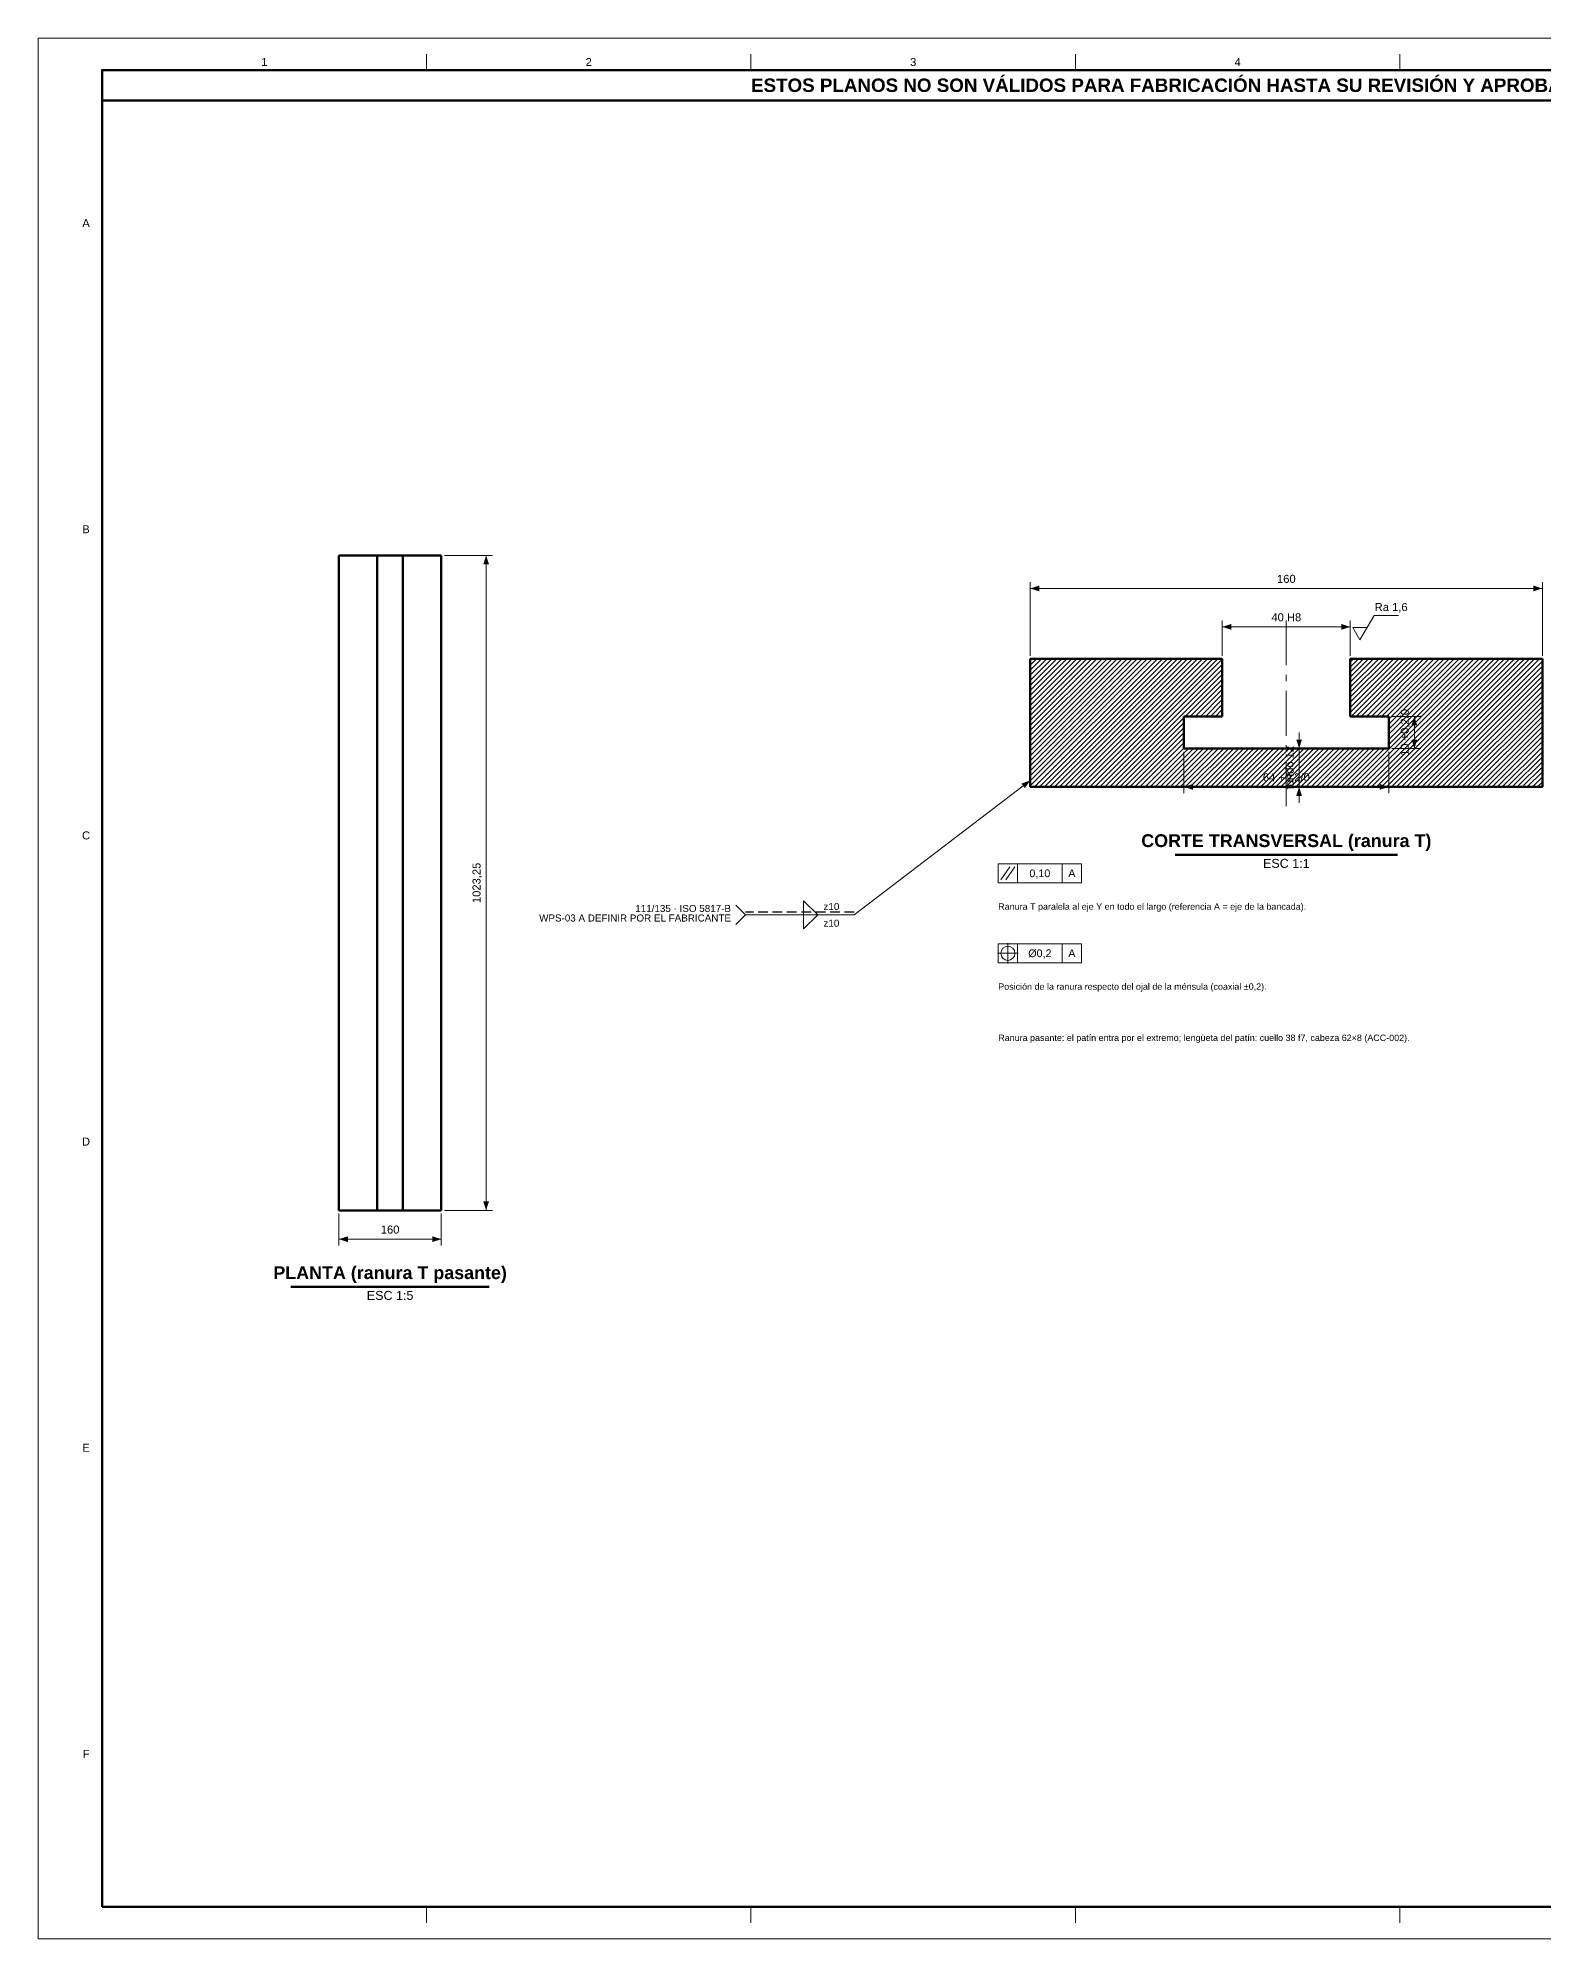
# Model space of a CAD drawing. Header units: millimetres. Extents: x 0 to 841, y 0 to 594.
# Drawn here: x 0 to 470, y 0 to 594 of the extents above; entities that cross this region are included whole.
import ezdxf
from ezdxf.enums import TextEntityAlignment as Align

# ---------------------------------------------------------------- set-up
doc = ezdxf.new("R2010")
doc.units = ezdxf.units.MM
doc.linetypes.add('EJE', pattern=[22, 14, -3, 2, -3])
doc.linetypes.add('OCULTO', pattern=[4.5, 3, -1.5])
for name, color, linetype, lineweight in [('ACH', 7, 'CONTINUOUS', 13), ('COTA', 7, 'CONTINUOUS', 18), ('EJE', 7, 'EJE', 18), ('FINA', 7, 'CONTINUOUS', 18), ('MARCO', 7, 'CONTINUOUS', 70), ('OCU', 7, 'OCULTO', 25), ('TXT', 7, 'CONTINUOUS', 25), ('VIS', 7, 'CONTINUOUS', 50)]:
    doc.layers.add(name, color=color, linetype=linetype, lineweight=lineweight)
doc.styles.add('STD', font='LiberationSans-Regular.ttf')
doc.styles.add('STDB', font='LiberationSans-Bold.ttf')

msp = doc.modelspace()

# ---------------------------------------------------------------- hatches: boundary and pattern name
at = {"layer": 'ACH'}
h = msp.add_hatch(dxfattribs=at)
h.set_pattern_fill('ANSI31', scale=0.35)
h.paths.add_polyline_path([(310, 360), (310, 400), (370, 400), (370, 382), (358, 382), (358, 372), (422, 372), (422, 382), (410, 382), (410, 400), (470, 400), (470, 360)])

# ---------------------------------------------------------------- linework, layer by layer
at = {"layer": 'COTA'}
for p, q in [((127, 432.33), (142, 432.33)), ((140, 227.67), (140, 432.33)), ((310, 401), (310, 424)), ((310, 422), (470, 422)), ((470, 401), (470, 424)), ((370, 401), (370, 412)), ((370, 410), (410, 410)), ((410, 401), (410, 412)), ((410.8, 409.8), (415.2, 409.8)), ((423, 382), (432, 382)), ((430, 372), (430, 382)), ((394, 372), (394, 377)), ((358, 371), (358, 358)), ((391, 372), (396, 372)), ((394, 360), (394, 372)), ((422, 371), (422, 358)), ((423, 372), (432, 372)), ((310, 362), (255, 320)), ((358, 360), (422, 360)), ((391, 360), (396, 360)), ((394, 360), (394, 355)), ((300.8, 331), (303.6, 335)), ((302.4, 331), (305.2, 335)), ((306, 330), (306, 336)), ((320, 330), (320, 336)), ((221, 320), (218, 323)), ((221, 320), (218, 317)), ((255, 320), (221, 320)), ((303, 304.8), (303, 311.2)), ((306, 305), (306, 311)), ((320, 305), (320, 311)), ((299.8, 308), (306.2, 308)), ((94, 226.67), (94, 216.67)), ((126, 226.67), (126, 216.67)), ((127, 227.67), (142, 227.67)), ((94, 218.67), (126, 218.67))]:
    msp.add_line(p, q, dxfattribs=at)
msp.add_lwpolyline([(410.8, 409.8), (413, 406), (417.4, 413.6), (425, 413.6)], dxfattribs=at)
for points in [[(300, 330), (326, 330), (326, 336), (300, 336)], [(239.2, 320), (239.2, 324.4), (243.6, 320)], [(239.2, 320), (239.2, 315.6), (243.6, 320)], [(300, 305), (326, 305), (326, 311), (300, 311)]]:
    msp.add_lwpolyline(points, close=True, dxfattribs=at)
msp.add_circle((303, 308), 2.2, dxfattribs=at)
for points in [[(140, 432.33), (139.1, 429.53), (140.9, 429.53)], [(310, 422), (312.8, 421.1), (312.8, 422.9)], [(470, 422), (467.2, 422.9), (467.2, 421.1)], [(370, 410), (372.8, 409.1), (372.8, 410.9)], [(410, 410), (407.2, 410.9), (407.2, 409.1)], [(430, 382), (429.1, 379.2), (430.9, 379.2)], [(394, 372), (394.9, 374.8), (393.1, 374.8)], [(430, 372), (430.9, 374.8), (429.1, 374.8)], [(310, 362), (307.23, 361.02), (308.32, 359.59)], [(358, 360), (360.8, 359.1), (360.8, 360.9)], [(394, 360), (393.1, 357.2), (394.9, 357.2)], [(422, 360), (419.2, 360.9), (419.2, 359.1)], [(140, 227.67), (140.9, 230.47), (139.1, 230.47)], [(94, 218.67), (96.8, 217.77), (96.8, 219.57)], [(126, 218.67), (123.2, 219.57), (123.2, 217.77)]]:
    msp.add_solid(points, dxfattribs=at)
at = {"layer": 'EJE'}
msp.add_line((390, 354), (390, 414), dxfattribs=at)
at = {"layer": 'FINA'}
for p, q in [((121.38, 584), (121.38, 589)), ((222.75, 584), (222.75, 589)), ((324.12, 584), (324.12, 589)), ((425.5, 584), (425.5, 589)), ((121.38, 10), (121.38, 5)), ((222.75, 10), (222.75, 5)), ((324.12, 10), (324.12, 5)), ((425.5, 10), (425.5, 5))]:
    msp.add_line(p, q, dxfattribs=at)
msp.add_lwpolyline([(0, 0), (841, 0), (841, 594), (0, 594)], close=True, dxfattribs=at)
at = {"layer": 'MARCO'}
for points in [[(20, 10), (831, 10), (831, 584), (20, 584)], [(20, 574.5), (831, 574.5), (831, 584), (20, 584)]]:
    msp.add_lwpolyline(points, close=True, dxfattribs=at)
at = {"layer": 'OCU'}
msp.add_line((255, 320.9), (221, 320.9), dxfattribs=at)
at = {"layer": 'VIS'}
for p, q in [((355.28, 338.8), (424.72, 338.8)), ((79, 203.8), (141, 203.8))]:
    msp.add_line(p, q, dxfattribs=at)
for points in [[(94, 227.67), (94, 432.33)], [(94, 432.33), (106, 432.33)], [(106, 227.67), (106, 432.33)], [(106, 432.33), (114, 432.33)], [(114, 432.33), (126, 432.33)], [(114, 227.67), (114, 432.33)], [(126, 227.67), (126, 432.33)], [(310, 360), (310, 400)], [(370, 400), (310, 400)], [(370, 382), (370, 400)], [(470, 400), (410, 400)], [(410, 382), (410, 400)], [(470, 360), (470, 400)], [(358, 372), (358, 382)], [(370, 382), (358, 382)], [(422, 382), (410, 382)], [(422, 372), (422, 382)], [(422, 372), (358, 372)], [(470, 360), (310, 360)], [(94, 227.67), (106, 227.67)], [(106, 227.67), (114, 227.67)], [(114, 227.67), (126, 227.67)]]:
    msp.add_lwpolyline(points, dxfattribs=at)

# ---------------------------------------------------------------- texts
at = {"layer": 'TXT'}
for s, height, style, p in [('1', 2.5, 'STD', (70.69, 586.5)), ('2', 2.5, 'STD', (172.06, 586.5)), ('ESTOS PLANOS NO SON VÁLIDOS PARA FABRICACIÓN HASTA SU REVISIÓN Y APROBACIÓN POR UN INGENIERO CALCULISTA HABILITADO.', 4.2, 'STDB', (425.5, 579.25)), ('3', 2.5, 'STD', (273.44, 586.5)), ('4', 2.5, 'STD', (374.81, 586.5)), ('A', 2.5, 'STD', (15, 536.17)), ('B', 2.5, 'STD', (15, 440.5)), ('C', 2.5, 'STD', (15, 344.83)), ('0,10', 2.4, 'STD', (313, 333)), ('A', 2.4, 'STD', (323, 333)), ('Ø0,2', 2.4, 'STD', (313, 308)), ('A', 2.4, 'STD', (323, 308)), ('D', 2.5, 'STD', (15, 249.17)), ('E', 2.5, 'STD', (15, 153.5)), ('F', 2.5, 'STD', (15, 57.83))]:
    msp.add_text(s, height=height, dxfattribs=dict(at, style=style)).set_placement(p, align=Align.MIDDLE_CENTER)
for s, height, style, p in [('160', 2.5, 'STD', (390, 423)), ('40 H8', 2.5, 'STD', (390, 411)), ('64 +0,2/0', 2.5, 'STD', (390, 361)), ('CORTE TRANSVERSAL (ranura T)', 4, 'STDB', (390, 340)), ('160', 2.5, 'STD', (110, 219.67)), ('PLANTA (ranura T pasante)', 4, 'STDB', (110, 205))]:
    msp.add_text(s, height=height, dxfattribs=dict(at, style=style)).set_placement(p, align=Align.BOTTOM_CENTER)
at = {"layer": 'TXT', "style": 'STD'}
for s, height, p in [('Ra 1,6', 2.5, (417.6, 414.2)), ('Ranura T paralela al eje Y en todo el largo (referencia A = eje de la bancada).', 2, (300, 321)), ('Posición de la ranura respecto del ojal de la ménsula (coaxial ±0,2).', 2, (300, 296)), ('Ranura pasante: el patín entra por el extremo; lengüeta del patín: cuello 38 f7, cabeza 62×8 (ACC-002).', 2, (300, 280))]:
    msp.add_text(s, height=height, dxfattribs=at).set_placement(p, align=Align.BOTTOM_LEFT)
for s, p in [('10 +0,2/0', (429, 377)), ('fondo 12', (393, 366)), ('1023,25', (139, 330))]:
    msp.add_text(s, height=2.5, rotation=90, dxfattribs=at).set_placement(p, align=Align.BOTTOM_CENTER)
for s, p in [('ESC 1:1', (390, 337.5)), ('ESC 1:5', (110, 202.5))]:
    msp.add_text(s, height=2.8, dxfattribs=at).set_placement(p, align=Align.TOP_CENTER)
for s, p in [('111/135 · ISO 5817-B', (216.5, 322)), ('WPS-03 A DEFINIR POR EL FABRICANTE', (216.5, 319.03))]:
    msp.add_text(s, height=2.2, dxfattribs=at).set_placement(p, align=Align.MIDDLE_RIGHT)
for p in [(245.4, 322.6), (245.4, 317.4)]:
    msp.add_text('z10', height=2.2, dxfattribs=at).set_placement(p, align=Align.MIDDLE_LEFT)

doc.saveas('drawing.dxf')
